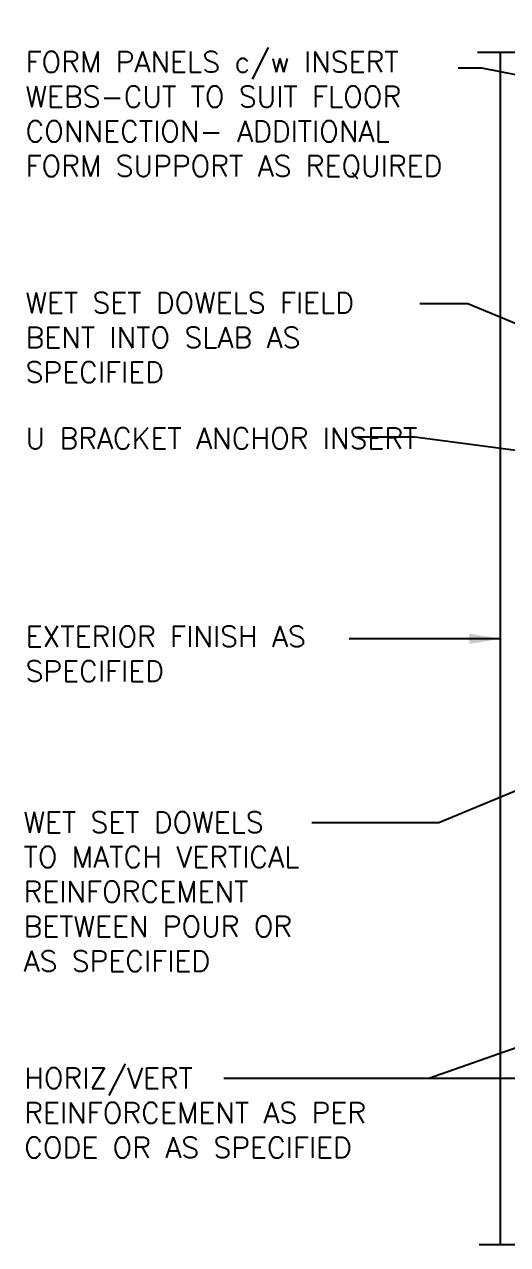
# Model space of a CAD drawing. Header units: inches. Extents: x 243.3 to 292.3, y 132.2 to 205.9.
# Drawn here: x 243.3 to 260.71, y 161.98 to 205.95 of the extents above; entities that cross this region are included whole.
import ezdxf

# ---------------------------------------------------------------- set-up
doc = ezdxf.new("R2010")
doc.units = ezdxf.units.IN
doc.header["$LTSCALE"] = 0.5
doc.header["$MEASUREMENT"] = 0
doc.layers.add('LINE9', color=9, linetype='Continuous')
doc.layers.add('TEXT', color=4, linetype='Continuous')
doc.styles.add('DIM', font='romans.shx', dxfattribs={"width": 0.7})
doc.styles.add('ROMANS', font='romans.shx', dxfattribs={"height": 0.75})
doc.dimstyles.new('ext_12', dxfattribs={"dimscale": 12, "dimtxt": 0.09375, "dimasz": 0.09375, "dimexe": 0.09375, "dimexo": 0.0625, "dimgap": 0.0625, "dimtad": 1, "dimdec": 1, "dimzin": 3, "dimdsep": 46, "dimlunit": 4, "dimtxsty": 'DIM', "dimcen": 0.09, "dimdle": 0.09375, "dimclrt": 4, "dimadec": 0, "dimazin": 0, "dimtfac": 1, "dimtdec": 1, "dimtmove": 2, "dimatfit": 3, "dimfxl": 1, "dimfrac": 2, "dimtolj": 1, "dimtzin": 0, "dimarcsym": 0})

msp = doc.modelspace()

# ---------------------------------------------------------------- linework, layer by layer
at = {"layer": 'LINE9'}
for p, q in [((260.455, 161.981), (260.455, 204.946)), ((259.684, 161.981), (266.784, 161.981))]:
    msp.add_line(p, q, dxfattribs=at)
msp.add_lwpolyline([(259.626, 204.946), (266.58, 204.946), (267.58, 203.946), (267.58, 205.946), (268.58, 204.946), (275.535, 204.946)], dxfattribs=at)

# ---------------------------------------------------------------- texts
at = {"layer": 'TEXT', "char_height": 0.75, "style": 'ROMANS'}
for s, insert, width, attachment_point in [('FORM PANELS c/w INSERT WEBS-CUT TO SUIT FLOOR CONNECTION- ADDITIONAL FORM SUPPORT AS REQUIRED', (243.343, 204.969), 16.66856, 1), ('WET SET DOWELS FIELD BENT INTO SLAB AS SPECIFIED', (243.343, 196.289), 13.68504, 1), ('U BRACKET ANCHOR INSERT', (243.343, 191.406), 13.68504, 1), ('EXTERIOR FINISH AS SPECIFIED', (243.343, 184.267), 13.68504, 1), ('WET SET DOWELS \\PTO MATCH VERTICAL REINFORCEMENT\\PBETWEEN POUR OR AS SPECIFIED', (243.271, 174.695), 12.22718, 4), ('HORIZ/VERT\\PREINFORCEMENT AS PER CODE OR AS SPECIFIED', (243.296, 166.729), 14.832, 4)]:
    msp.add_mtext(s, dxfattribs=dict(at, insert=insert, width=width, attachment_point=attachment_point))

# ---------------------------------------------------------------- leaders
at = {"layer": 'TEXT'}
for points, override in [([(262.81, 203.764), (259.775, 204.367), (258.922, 204.367)], {"dimgap": 0.0625, "dimtad": 0}), ([(265.373, 193.347), (259.273, 195.873), (257.539, 195.873)], {"dimgap": 0.0625, "dimtad": 0}), ([(263.945, 190.205), (257.364, 191.071), (255.283, 191.071)], {"dimgap": 0.0625, "dimtad": 0}), ([(260.453, 183.808), (257.369, 183.808), (254.997, 183.808)], {"dimgap": 0.0625, "dimtad": 0}), ([(265.455, 180.191), (258.235, 177.179), (253.657, 177.179)], {"dimtad": 0}), ([(267.659, 171.39), (257.865, 167.968)], {"dimgap": 0.0625, "dimtad": 0}), ([(267.997, 167.968), (250.485, 167.968)], {"dimgap": 0.0625, "dimtad": 0})]:
    msp.add_leader(points, dimstyle='ext_12', override=override, dxfattribs=at)

doc.saveas('drawing.dxf')
